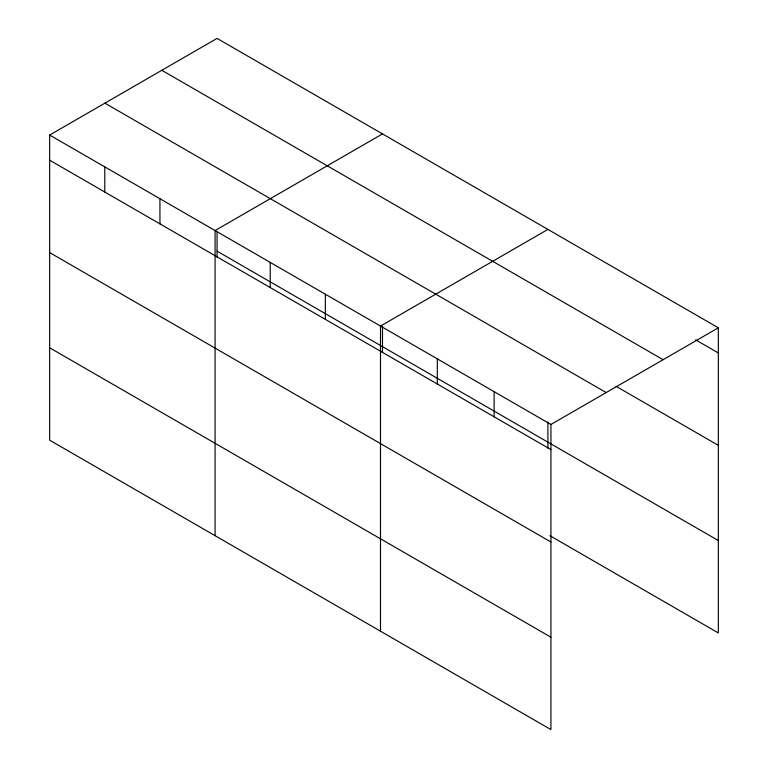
<?xml version="1.0" encoding="UTF-8"?>
<svg xmlns="http://www.w3.org/2000/svg" width="768" height="768" viewBox="0 0 768 768"><rect width="100%" height="100%" fill="white"/><g stroke="black" fill="none" stroke-linecap="round" stroke-linejoin="round"><path stroke-width="1.15" d="M550.934 542.006L550.934 424.464L49.661 135.053L49.661 440.189L550.934 729.6L550.934 542.006L49.661 252.605M549.974 535.738L718.339 632.947L718.339 327.811L217.066 38.4L49.661 135.053M382.493 133.901L215.078 230.563L215.078 535.699M547.91 229.411L380.496 326.064L380.496 631.2M550.934 424.464L718.339 327.811M695.616 339.84L718.339 352.963M161.818 70.291L663.101 359.702M616.08 386.314L718.339 445.354M104.899 103.162L606.182 392.563M217.066 251.146L718.339 540.547M49.661 160.205L550.934 449.616M49.661 347.798L550.934 637.21M547.91 421.92L547.91 448.147M494.122 391.661L494.122 416.813M437.309 358.867L437.309 384.019M382.493 326.419L382.493 352.646M325.354 294.23L325.354 319.382M270.221 262.397L270.221 287.549M217.066 232.099L217.066 257.146M159.936 198.72L159.936 223.872M104.794 166.886L104.794 192.038"/></g></svg>
